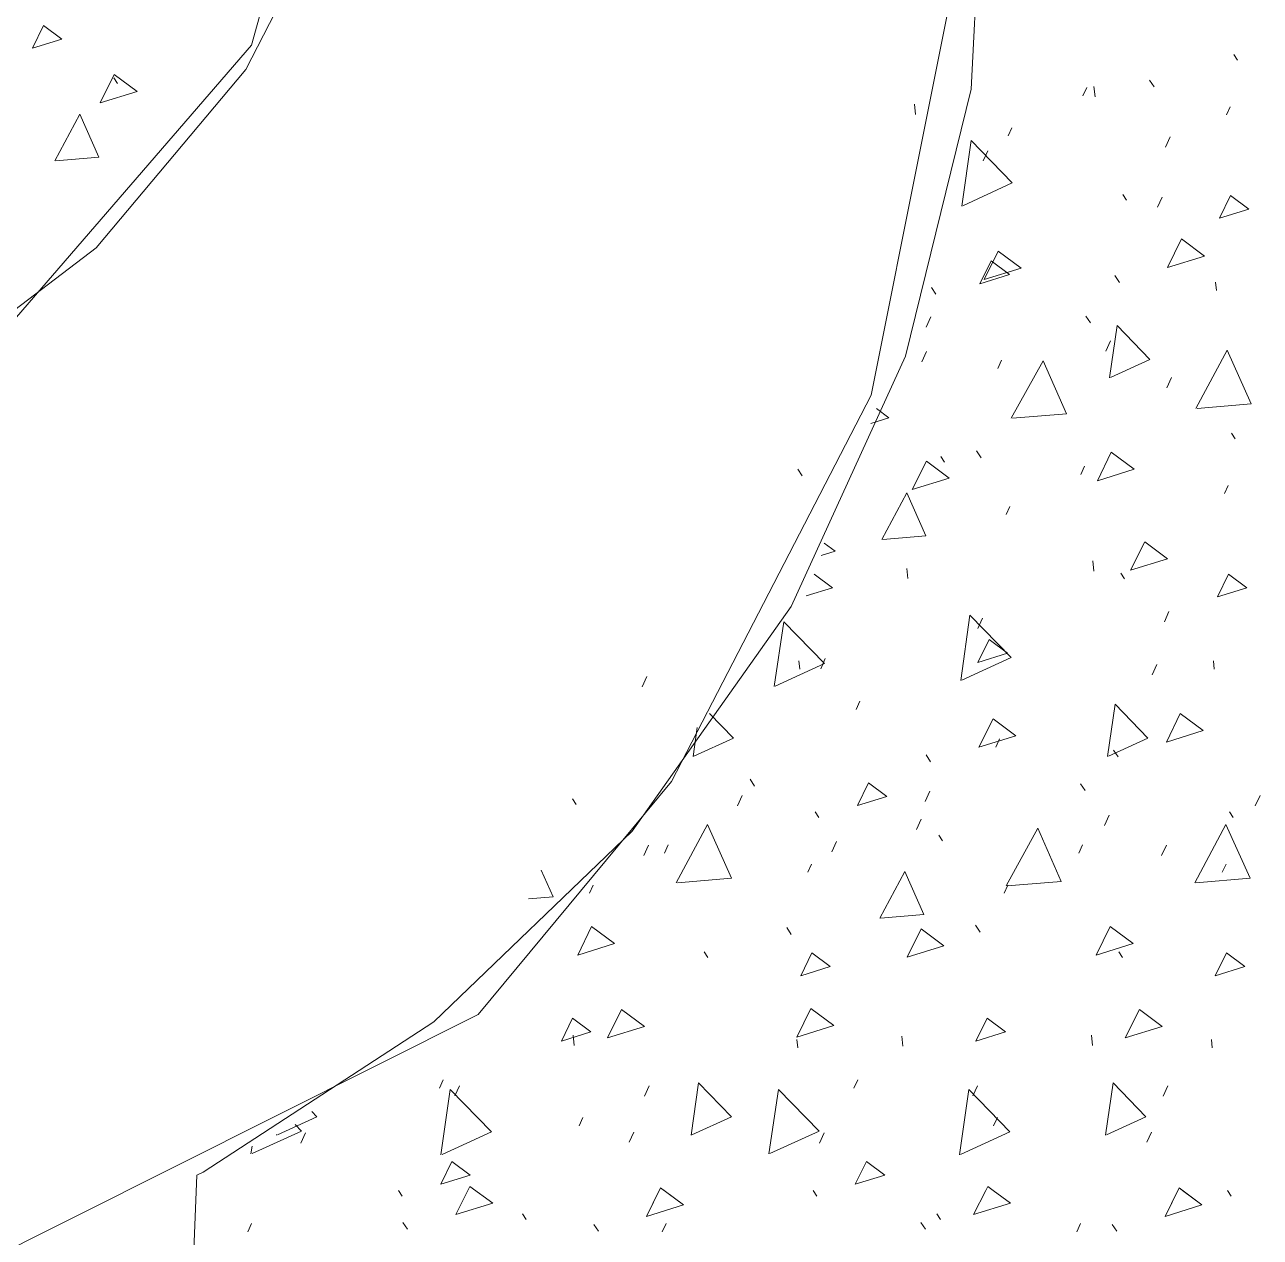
# Model space of a CAD drawing. Header units: metres. Extents: x -703672 to 3951284, y -4124475 to 4104628.
# Drawn here: x 327531.27 to 327540.8, y 4104394.62 to 4104403.97 of the extents above; entities that cross this region are included whole.
import ezdxf

# ---------------------------------------------------------------- set-up
doc = ezdxf.new("R2010")
doc.units = ezdxf.units.M
doc.header["$MEASUREMENT"] = 0
for name, color, linetype, lineweight in [('C-ANNO-TEXT', 7, 'Continuous', 25), ('V-ANNO-PATT', 9, 'Continuous', 0), ('V-SITE-WALK', 7, 'Continuous', 0)]:
    doc.layers.add(name, color=color, linetype=linetype, lineweight=lineweight)

msp = doc.modelspace()

# ---------------------------------------------------------------- linework, layer by layer
at = {"layer": 'C-ANNO-TEXT', "color": 1, "lineweight": -2, "ltscale": 0.6}
msp.add_lwpolyline([(327550.8246112047, 4104392.811030848, 0, 10, 0), (327537.0560942963, 4104385.571910527, 0, 0, 0)], format="xyseb", dxfattribs=at)
at = {"layer": 'V-ANNO-PATT'}
for p, q in [((327540.5951672302, 4104403.740854393, 10.19488572810242), (327540.6233894182, 4104403.698512268, 10.20120494641227)), ((327531.9600720818, 4104403.561317427, 9.823769388639612), (327531.9882143523, 4104403.518975302, 9.830084974636556)), ((327539.4325721501, 4104403.423248732, 10.17982332772565), (327539.461365226, 4104403.4867222, 10.17358197367154)), ((327539.5174042023, 4104403.495719086, 10.85138664487772), (327539.5260976324, 4104403.41619711, 10.85938035915163)), ((327540.5388741913, 4104403.275885425, 10.24763414702083), (327540.5676676957, 4104403.339438334, 10.24138336310759)), ((327538.8560553626, 4104403.113666626, 10.190444262073), (327538.8848484384, 4104403.177140093, 10.18420290801889)), ((327540.0697134709, 4104403.026648902, 10.911677725454), (327540.1054050361, 4104403.106270406, 10.90483825822101)), ((327539.7407837927, 4104402.662202651, 10.28435645702476), (327539.7689260631, 4104402.619860526, 10.2906720430217)), ((327539.6777148136, 4104402.037053138, 10.99803700441427), (327539.7131668195, 4104401.984005311, 11.00414710561637)), ((327540.4545519653, 4104401.985443614, 10.39729669987533), (327540.4613221756, 4104401.921970147, 10.40515443316999)), ((327538.2245957235, 4104401.639144673, 10.99878777595512), (327538.2603869996, 4104401.718666649, 10.99196064289127)), ((327539.6089471411, 4104401.45452231, 11.05312078637084), (327539.644738672, 4104401.534143814, 11.04628394066866)), ((327538.775421248, 4104401.321792366, 10.39991867080132), (327538.8042147525, 4104401.385345275, 10.39366788688808)), ((327540.5794150968, 4104400.821154328, 10.54146134078444), (327540.6076372849, 4104400.778812203, 10.54778055909429)), ((327538.6128213169, 4104400.685677165, 11.10207979363335), (327538.6481733572, 4104400.632629338, 11.10818727330464)), ((327538.3377196966, 4104400.641617361, 10.46093003332989), (327538.3658619671, 4104400.599275236, 10.46724561932683)), ((327539.4168200167, 4104400.503548667, 10.52639894040767), (327539.4456130926, 4104400.567022135, 10.52015758635356)), ((327540.5231220578, 4104400.356185359, 10.59420975970284), (327540.5519155623, 4104400.419738268, 10.5879589757896)), ((327538.8403032292, 4104400.193966561, 10.53701987475502), (327538.869096305, 4104400.257440028, 10.53077852070091)), ((327539.5080429433, 4104399.837807676, 11.20835524170674), (327539.5167363734, 4104399.7582857, 11.21634895598066)), ((327539.7250316592, 4104399.742502585, 10.63093206970677), (327539.7531739298, 4104399.70016046, 10.63724765570372)), ((327540.0603522118, 4104399.368737493, 11.26864632228303), (327540.0960437771, 4104399.448358996, 11.26180685505003)), ((327537.2420999579, 4104399.065743549, 10.59857979655322), (327537.2488701682, 4104399.002270082, 10.60643752984787)), ((327537.4100356781, 4104399.006360124, 11.23453160743613), (327537.445827209, 4104399.085981627, 11.22769476173395)), ((327540.438799832, 4104399.065743549, 10.74387231255735), (327540.4455700422, 4104399.002270082, 10.75173004585201)), ((327537.6825831722, 4104398.691337476, 10.66313483917067), (327537.7112967591, 4104398.754890385, 10.65688042294453)), ((327538.7596691146, 4104398.402092301, 10.74649428348334), (327538.7884626191, 4104398.465645209, 10.7402434995701)), ((327539.6683535545, 4104398.379141728, 11.3550056012433), (327539.7038055605, 4104398.3260939, 11.3611157024454)), ((327536.8649415266, 4104398.15421098, 11.30345368305987), (327536.9002935669, 4104398.101163153, 11.30956116273116)), ((327538.2152344645, 4104397.981233263, 11.35575637278414), (327538.2510257406, 4104398.060755239, 11.34892923972031)), ((327537.3669630893, 4104397.901454262, 10.74274443746233), (327537.3951852774, 4104397.859112137, 10.74906365577217)), ((327539.5995858821, 4104397.796610901, 11.41008938319986), (327539.6353774129, 4104397.876232405, 11.40325253749768)), ((327540.5636629634, 4104397.901454262, 10.88803695346645), (327540.5918851515, 4104397.859112137, 10.8943561717763)), ((327538.3219675632, 4104397.721917295, 10.8075056460119), (327538.3501098337, 4104397.67957517, 10.81382123200885)), ((327536.2043680093, 4104397.583848601, 10.72768203708556), (327536.2331610852, 4104397.647322069, 10.72144068303145)), ((327537.4951890791, 4104397.593377013, 11.37474985327635), (327537.5309803553, 4104397.67289899, 11.3679227202125)), ((327539.4010678834, 4104397.583848601, 10.87297455308968), (327539.4298609593, 4104397.647322069, 10.86673319903558)), ((327537.3106700504, 4104397.436485294, 10.79549285638073), (327537.339463555, 4104397.500038203, 10.78924207246749)), ((327540.5073699245, 4104397.436485294, 10.94078537238486), (327540.536163429, 4104397.500038203, 10.93453458847162)), ((327535.6278512217, 4104397.274266495, 10.7383029714329), (327535.6566442977, 4104397.337739962, 10.73206161737879)), ((327538.8245510958, 4104397.274266495, 10.88359548743703), (327538.8533441717, 4104397.337739962, 10.87735413338292)), ((327538.6034600579, 4104397.027765756, 11.45904839046238), (327538.6388120982, 4104396.974717929, 11.46515587013367)), ((327536.5125796518, 4104396.822802519, 10.83221516638466), (327536.5407219224, 4104396.780460394, 10.83853075238161)), ((327539.7092795259, 4104396.822802519, 10.97750768238879), (327539.7374217964, 4104396.780460394, 10.98382326838573)), ((327535.5000564053, 4104396.179896267, 11.46046260616991), (327535.5087498353, 4104396.100374291, 11.46845632044383)), ((327537.2263478246, 4104396.146043483, 10.94515540923523), (327537.2331180348, 4104396.082570016, 10.95301314252989)), ((327539.4986816843, 4104396.179896267, 11.56532383853578), (327539.5073751143, 4104396.100374291, 11.57331755280968)), ((327540.4230476986, 4104396.146043483, 11.09044792523937), (327540.4298179089, 4104396.082570016, 11.09830565853402)), ((327534.4701311647, 4104395.77163741, 10.86441793584856), (327534.4988447517, 4104395.835190319, 10.85816351962242)), ((327537.6668310388, 4104395.77163741, 11.00971045185269), (327537.6955446257, 4104395.835190319, 11.00345603562655)), ((327536.0523656738, 4104395.710826084, 11.52075368674619), (327536.088057239, 4104395.790447587, 11.5139142195132)), ((327540.0509909528, 4104395.710826084, 11.62561491911205), (327540.086682518, 4104395.790447587, 11.61877545187906)), ((327535.5472171072, 4104395.482392235, 10.94777738016122), (327535.5760106117, 4104395.545945143, 10.94152659624798)), ((327538.7439169813, 4104395.482392235, 11.09306989616535), (327538.7727104857, 4104395.545945143, 11.08681911225212)), ((327533.4020491401, 4104395.348448715, 11.4866389718993), (327533.4378406709, 4104395.428070218, 11.47980212619712)), ((327537.4006744191, 4104395.348448715, 11.59150020426516), (327537.4364659499, 4104395.428070218, 11.58466335856298)), ((327534.154511082, 4104394.981754196, 10.94402753414021), (327534.1827332699, 4104394.939412071, 10.95034675245006)), ((327537.3512109561, 4104394.981754196, 11.08932005014434), (327537.379433144, 4104394.939412071, 11.09563926845419)), ((327540.5479108301, 4104394.981754196, 11.23461256614847), (327540.5761330181, 4104394.939412071, 11.24093178445832)), ((327535.1095155557, 4104394.80221723, 11.00878874268979), (327535.1376578262, 4104394.759875104, 11.01510432868673)), ((327538.3062154298, 4104394.80221723, 11.15408125869392), (327538.3343577003, 4104394.759875104, 11.16039684469087)), ((327532.9919160019, 4104394.664148536, 10.92896513376344), (327533.0207090778, 4104394.727622004, 10.92272377970933)), ((327535.6603670165, 4104394.721230319, 11.60711296570646), (327535.6958190224, 4104394.668182492, 11.61322306690857)), ((327536.188615876, 4104394.664148536, 11.07425764976757), (327536.2174089518, 4104394.727622004, 11.06801629571346)), ((327539.3853157501, 4104394.664148536, 11.2195501657717), (327539.4141088259, 4104394.727622004, 11.2133088117176)), ((327539.6589922955, 4104394.721230319, 11.71197419807233), (327539.6944443014, 4104394.668182492, 11.71808429927442))]:
    msp.add_line(p, q, dxfattribs=at)
at = {"layer": 'V-ANNO-PATT', "linetype": 'Continuous'}
for p, q in [((327539.9469077482, 4104403.544084004, 10.25578386211784), (327539.9817627495, 4104403.491803748, 10.26815494747677)), ((327539.5174042023, 4104403.495719086, 10.85138664487772), (327539.5260976324, 4104403.41619711, 10.85938035915163)), ((327538.1324525885, 4104403.358047084, 10.82909955387598), (327538.1412910039, 4104403.278465942, 10.83630678683306)), ((327540.0697134709, 4104403.026648902, 10.911677725454), (327540.1054050361, 4104403.106270406, 10.90483825822101)), ((327538.6632773312, 4104402.92157117, 9.654209849995425), (327538.6996027842, 4104403.000040596, 9.640672474858661)), ((327540.0067922996, 4104402.564437191, 9.801457094681027), (327540.0432175919, 4104402.642906617, 9.787925385990462)), ((327539.6777148136, 4104402.037053138, 10.99803700441427), (327539.7131668195, 4104401.984005311, 11.00414710561637)), ((327538.2633350427, 4104401.946294281, 9.82538755617098), (327538.2982898835, 4104401.894014026, 9.837764307976116)), ((327539.4551200439, 4104401.724618151, 9.93709540762925), (327539.4899750453, 4104401.672337895, 9.949466492988186)), ((327538.2245957235, 4104401.639144673, 10.99878777595512), (327538.2603869996, 4104401.718666649, 10.99196064289127)), ((327539.6089471411, 4104401.45452231, 11.05312078637084), (327539.644738672, 4104401.534143814, 11.04628394066866)), ((327538.1896866461, 4104401.372192337, 9.935334142364454), (327538.2261119384, 4104401.450661765, 9.921802433673896)), ((327540.0797887067, 4104401.171899126, 10.08242469309957), (327540.1162128958, 4104401.250270466, 10.06891242061343)), ((327538.6128213169, 4104400.685677165, 11.10207979363335), (327538.6481733572, 4104400.632629338, 11.10818727330464)), ((327537.2326211185, 4104400.545914455, 11.07336631171913), (327537.2680789457, 4104400.492827159, 11.07842808852728)), ((327539.5080429433, 4104399.837807676, 11.20835524170674), (327539.5167363734, 4104399.7582857, 11.21634895598066)), ((327538.0751231854, 4104399.778870626, 10.24557072708661), (327538.0831274971, 4104399.700499287, 10.26160456813243)), ((327540.0603522118, 4104399.368737493, 11.26864632228303), (327540.0960437771, 4104399.448358996, 11.26180685505003)), ((327538.6227345653, 4104399.316587616, 10.36854867114944), (327538.6590600183, 4104399.395057043, 10.35501129601268)), ((327537.4100356781, 4104399.006360124, 11.23453160743613), (327537.445827209, 4104399.085981627, 11.22769476173395)), ((327539.9662495336, 4104398.959453637, 10.51579591583504), (327540.002674826, 4104399.037923064, 10.50226420714448)), ((327536.0324717651, 4104398.865347979, 11.21365298980393), (327536.0681317844, 4104398.945028723, 11.20681909066508)), ((327538.2227922768, 4104398.341310728, 10.539726377325), (327538.2577471175, 4104398.289030472, 10.55210312913013)), ((327539.6683535545, 4104398.379141728, 11.3550056012433), (327539.7038055605, 4104398.3260939, 11.3611157024454)), ((327536.8649415266, 4104398.15421098, 11.30345368305987), (327536.9002935669, 4104398.101163153, 11.30956116273116)), ((327539.414577278, 4104398.119634598, 10.65143422878327), (327539.4494322794, 4104398.067354342, 10.6638053141422)), ((327536.7681159487, 4104397.949159767, 10.53512152508439), (327536.8045401378, 4104398.027531108, 10.52160925259825)), ((327538.2152344645, 4104397.981233263, 11.35575637278414), (327538.2510257406, 4104398.060755239, 11.34892923972031)), ((327540.7616890631, 4104397.949159767, 10.76177937314515), (327540.7981132523, 4104398.027531108, 10.74826710065901)), ((327535.4953688381, 4104398.002633255, 11.2863473782942), (327535.5241932149, 4104397.95947753, 11.29046219788691)), ((327538.1491438802, 4104397.767208783, 10.64967296351848), (327538.1855691725, 4104397.845678211, 10.63614125482791)), ((327539.5995858821, 4104397.796610901, 11.41008938319986), (327539.6353774129, 4104397.876232405, 11.40325253749768)), ((327536.0456728264, 4104397.566915572, 10.57010566619282), (327536.0820970155, 4104397.645286912, 10.55659339370668)), ((327537.4951890791, 4104397.593377013, 11.37474985327635), (327537.5309803553, 4104397.67289899, 11.3679227202125)), ((327540.0392459407, 4104397.566915572, 10.79676351425358), (327540.0756701299, 4104397.645286912, 10.78325124176745)), ((327537.1477202054, 4104397.009488381, 10.74346483521109), (327537.1825752068, 4104396.957208126, 10.75583592057003)), ((327538.6034600579, 4104397.027765756, 11.45904839046238), (327538.6388120982, 4104396.974717929, 11.46515587013367)), ((327535.5000564053, 4104396.179896267, 11.46046260616991), (327535.5087498353, 4104396.100374291, 11.46845632044383)), ((327538.0345804195, 4104396.173887072, 10.95990954824062), (327538.0425847312, 4104396.095515733, 10.97594338928644)), ((327539.4986816843, 4104396.179896267, 11.56532383853578), (327539.5073751143, 4104396.100374291, 11.57331755280968)), ((327534.588618685, 4104395.711604062, 10.8562296442427), (327534.6249441379, 4104395.790073489, 10.84269226910593)), ((327536.0523656738, 4104395.710826084, 11.52075368674619), (327536.088057239, 4104395.790447587, 11.5139142195132)), ((327538.5821917994, 4104395.711604062, 11.08288749230346), (327538.6185172523, 4104395.790073489, 11.06935011716669)), ((327540.0509909528, 4104395.710826084, 11.62561491911205), (327540.086682518, 4104395.790447587, 11.61877545187906)), ((327533.4020491401, 4104395.348448715, 11.4866389718993), (327533.4378406709, 4104395.428070218, 11.47980212619712)), ((327535.9321336533, 4104395.354470083, 11.0034768889283), (327535.9685589456, 4104395.43293951, 10.98994518023773)), ((327537.4006744191, 4104395.348448715, 11.59150020426516), (327537.4364659499, 4104395.428070218, 11.58466335856298)), ((327539.9257067677, 4104395.354470083, 11.23013473698906), (327539.96213206, 4104395.43293951, 11.21660302829849)), ((327534.1886763966, 4104394.736327174, 11.02740735041825), (327534.2236312372, 4104394.684046918, 11.03978410222338)), ((327535.6603670165, 4104394.721230319, 11.60711296570646), (327535.6958190224, 4104394.668182492, 11.61322306690857)), ((327538.1822495109, 4104394.736327174, 11.25406519847901), (327538.2172043516, 4104394.684046918, 11.26644195028415)), ((327539.6589922955, 4104394.721230319, 11.71197419807233), (327539.6944443014, 4104394.668182492, 11.71808429927442))]:
    msp.add_line(p, q, dxfattribs=at)
at = {"layer": 'V-ANNO-PATT', "extrusion": (-0.04508672841064951, 0.1179949260959615, 0.9919901130237303), "elevation": 469541.19543818, "flags": 128}
msp.add_lwpolyline([(-1770971.125333871, -3687356.720388661), (-1770971.268752205, -3687356.855465007), (-1770971.363033471, -3687356.704956525), (-1770971.125333871, -3687356.720388661)], dxfattribs=at)
at = {"layer": 'V-ANNO-PATT', "linetype": 'Continuous', "extrusion": (-0.05558034816409941, 0.1946748328954736, 0.9792918535018441), "flags": 128}
for points, elevation in [([(-1441744.466336498, -3776914.558903776), (-1441744.630715229, -3776914.742222848), (-1441744.763935834, -3776914.564638303), (-1441744.466336498, -3776914.558903776)], 780828.694239462), ([(-1441751.117921699, -3776908.791387463), (-1441751.282300431, -3776908.974706538), (-1441751.415521035, -3776908.797121993), (-1441751.117921699, -3776908.791387463)], 780828.6942394603), ([(-1441746.249117144, -3776906.382534564), (-1441746.413495877, -3776906.565853634), (-1441746.546716481, -3776906.388269089), (-1441746.249117144, -3776906.382534564)], 780828.6942394589), ([(-1441750.089247063, -3776905.262980093), (-1441750.253625795, -3776905.446299165), (-1441750.3868464, -3776905.268714621), (-1441750.089247063, -3776905.262980093)], 780828.6942394591)]:
    msp.add_lwpolyline(points, dxfattribs=dict(at, elevation=elevation))
at = {"layer": 'V-ANNO-PATT', "extrusion": (-0.04508672875925981, 0.1179949259649464, 0.9919901130234696), "elevation": 469541.1947862607, "flags": 128}
msp.add_lwpolyline([(-1770970.988267767, -3687355.836829145), (-1770971.297492705, -3687356.10590226), (-1770971.316722686, -3687355.740744768), (-1770970.994911902, -3687355.834269873)], dxfattribs=at)
at = {"layer": 'V-ANNO-PATT', "extrusion": (-0.02609127822392115, 0.09715977515542626, 0.9949267426762581), "flags": 128}
for points, elevation in [([(-1380813.286483132, -3859334.564067916), (-1380813.486697363, -3859335.035689238), (-1380813.708134977, -3859334.635769319), (-1380813.295278128, -3859334.564801423)], 390247.7924480584), ([(-1380812.328758095, -3859331.015745376), (-1380812.528972327, -3859331.487366701), (-1380812.750409942, -3859331.087446779), (-1380812.337553093, -3859331.016478881)], 390247.7924480588), ([(-1380807.509228538, -3859328.509759555), (-1380807.709442769, -3859328.981380878), (-1380807.930880384, -3859328.581460957), (-1380807.518023536, -3859328.510493061)], 390247.7924480597), ([(-1380811.371033061, -3859327.467422837), (-1380811.571247291, -3859327.939044159), (-1380811.792684906, -3859327.53912424), (-1380811.379828057, -3859327.468156342)], 390247.7924480597)]:
    msp.add_lwpolyline(points, dxfattribs=dict(at, elevation=elevation))
at = {"layer": 'V-ANNO-PATT', "linetype": 'Continuous', "extrusion": (-0.02609127822392115, 0.09715977515542626, 0.9949267426762581), "flags": 128}
for points, elevation in [([(-1380813.286483132, -3859334.564067916), (-1380813.486697363, -3859335.035689238), (-1380813.708134977, -3859334.635769319), (-1380813.295278128, -3859334.564801423)], 390247.7924480584), ([(-1380812.328758095, -3859331.015745376), (-1380812.528972327, -3859331.487366701), (-1380812.750409942, -3859331.087446779), (-1380812.337553093, -3859331.016478881)], 390247.7924480588), ([(-1380807.509228538, -3859328.509759555), (-1380807.709442769, -3859328.981380878), (-1380807.930880384, -3859328.581460957), (-1380807.518023536, -3859328.510493061)], 390247.7924480597), ([(-1380811.371033061, -3859327.467422837), (-1380811.571247291, -3859327.939044159), (-1380811.792684906, -3859327.53912424), (-1380811.379828057, -3859327.468156342)], 390247.7924480597)]:
    msp.add_lwpolyline(points, dxfattribs=dict(at, elevation=elevation))
at = {"layer": 'V-ANNO-PATT', "extrusion": (-0.04508672847767155, 0.1179949258486235, 0.9919901130501043), "elevation": 469541.1944010542, "flags": 128}
msp.add_lwpolyline([(-1770979.212849999, -3687352.189791074), (-1770979.35619368, -3687352.324896176), (-1770979.450474947, -3687352.174387695), (-1770979.212849999, -3687352.189791074)], dxfattribs=at)
at = {"layer": 'V-ANNO-PATT', "extrusion": (-0.02609127814507024, 0.09715977536508635, 0.9949267426578515), "flags": 128}
for points, elevation in [([(-1380814.690032066, -3859333.692038084), (-1380814.850798844, -3859333.878589962), (-1380814.987553152, -3859333.703712121), (-1380814.690032066, -3859333.692038084)], 390247.7933344144), ([(-1380813.732307035, -3859330.143715542), (-1380813.893073813, -3859330.330267419), (-1380814.029828121, -3859330.15538958), (-1380813.732307035, -3859330.143715542)], 390247.7933344141), ([(-1380808.91277748, -3859327.637729716), (-1380809.073544259, -3859327.824281592), (-1380809.210298567, -3859327.649403754), (-1380808.91277748, -3859327.637729716)], 390247.7933344136), ([(-1380812.774582004, -3859326.595393002), (-1380812.935348782, -3859326.78194488), (-1380813.07210309, -3859326.607067038), (-1380812.774582004, -3859326.595393002)], 390247.793334414)]:
    msp.add_lwpolyline(points, dxfattribs=dict(at, elevation=elevation))
at = {"layer": 'V-ANNO-PATT', "linetype": 'Continuous', "extrusion": (-0.02609127814507024, 0.09715977536508635, 0.9949267426578515), "flags": 128}
for points, elevation in [([(-1380814.690032066, -3859333.692038084), (-1380814.850798844, -3859333.878589962), (-1380814.987553152, -3859333.703712121), (-1380814.690032066, -3859333.692038084)], 390247.7933344144), ([(-1380813.732307035, -3859330.143715542), (-1380813.893073813, -3859330.330267419), (-1380814.029828121, -3859330.15538958), (-1380813.732307035, -3859330.143715542)], 390247.7933344141)]:
    msp.add_lwpolyline(points, dxfattribs=dict(at, elevation=elevation))
at = {"layer": 'V-ANNO-PATT', "linetype": 'Continuous', "extrusion": (-0.05558034793031295, 0.1946748321194298, 0.9792918536693836), "flags": 128}
for points, elevation in [([(-1441750.647365683, -3776911.309781052), (-1441750.811840419, -3776911.493072134), (-1441750.945061024, -3776911.31548759), (-1441750.647365683, -3776911.309781052)], 780828.6911308413), ([(-1441749.618691049, -3776907.781373679), (-1441749.783165784, -3776907.964664763), (-1441749.916386388, -3776907.787080218), (-1441749.618691049, -3776907.781373679)], 780828.6911308424), ([(-1441744.749886495, -3776905.372520776), (-1441744.91436123, -3776905.555811861), (-1441745.047581834, -3776905.378227317), (-1441744.749886495, -3776905.372520776)], 780828.6911308428)]:
    msp.add_lwpolyline(points, dxfattribs=dict(at, elevation=elevation))
at = {"layer": 'V-ANNO-PATT', "extrusion": (-0.04508672856637382, 0.1179949258910321, 0.9919901130410284), "elevation": 469541.1945460625, "flags": 128}
msp.add_lwpolyline([(-1770977.309976685, -3687352.378343572), (-1770977.453320367, -3687352.513448675), (-1770977.547601633, -3687352.362940195), (-1770977.309976685, -3687352.378343572)], dxfattribs=at)
at = {"layer": 'V-ANNO-PATT', "extrusion": (-0.04508672817141615, 0.1179949259830354, 0.9919901130480359), "elevation": 469541.1950530455, "flags": 128}
msp.add_lwpolyline([(-1770977.973290754, -3687351.340844043), (-1770978.171782631, -3687351.699464899), (-1770978.314745536, -3687351.362860136), (-1770977.980349645, -3687351.340696902)], dxfattribs=at)
at = {"layer": 'V-ANNO-PATT', "extrusion": (-0.02609127824442408, 0.09715977537077543, 0.9949267426546904), "flags": 128}
for points, elevation in [([(-1380814.623681733, -3859332.579482215), (-1380814.97318943, -3859332.954150402), (-1380815.044504287, -3859332.502668695), (-1380814.632274247, -3859332.577163015)], 390247.793325222), ([(-1380809.804152176, -3859330.073496393), (-1380810.153659873, -3859330.448164579), (-1380810.224974732, -3859329.996682872), (-1380809.812744691, -3859330.071177194)], 390247.793325222), ([(-1380813.665956698, -3859329.031159677), (-1380814.015464396, -3859329.405827861), (-1380814.086779253, -3859328.954346156), (-1380813.674549214, -3859329.028840477)], 390247.7933252218)]:
    msp.add_lwpolyline(points, dxfattribs=dict(at, elevation=elevation))
at = {"layer": 'V-ANNO-PATT', "linetype": 'Continuous', "extrusion": (-0.02609127824442408, 0.09715977537077543, 0.9949267426546904), "flags": 128}
for points, elevation in [([(-1380814.623681733, -3859332.579482215), (-1380814.97318943, -3859332.954150402), (-1380815.044504287, -3859332.502668695), (-1380814.632274247, -3859332.577163015)], 390247.793325222), ([(-1380809.804152176, -3859330.073496393), (-1380810.153659873, -3859330.448164579), (-1380810.224974732, -3859329.996682872), (-1380809.812744691, -3859330.071177194)], 390247.793325222), ([(-1380813.665956698, -3859329.031159677), (-1380814.015464396, -3859329.405827861), (-1380814.086779253, -3859328.954346156), (-1380813.674549214, -3859329.028840477)], 390247.7933252218)]:
    msp.add_lwpolyline(points, dxfattribs=dict(at, elevation=elevation))
at = {"layer": 'V-ANNO-PATT', "linetype": 'Continuous', "extrusion": (-0.05558034828860568, 0.194674832354361, 0.9792918536023462), "flags": 128}
for points, elevation in [([(-1441750.560441041, -3776910.197942885), (-1441750.917390396, -3776910.565528302), (-1441750.979638933, -3776910.112707521), (-1441750.56898533, -3776910.195451876)], 780828.6919777386), ([(-1441749.5317664, -3776906.669535514), (-1441749.888715756, -3776907.037120931), (-1441749.950964292, -3776906.584300151), (-1441749.540310689, -3776906.667044506)], 780828.6919777393)]:
    msp.add_lwpolyline(points, dxfattribs=dict(at, elevation=elevation))
at = {"layer": 'V-ANNO-PATT', "extrusion": (-0.04508672758499022, 0.117994926460963, 0.9919901130178411), "elevation": 469541.1972067272, "flags": 128}
msp.add_lwpolyline([(-1770976.187810341, -3687351.775577792), (-1770976.251894673, -3687351.673275013), (-1770976.106416498, -3687351.682719871)], dxfattribs=at)
at = {"layer": 'V-ANNO-PATT', "extrusion": (-0.02609127814429274, 0.09715977536611498, 0.9949267426577714), "flags": 128}
for points, elevation in [([(-1380813.741714962, -3859332.238333563), (-1380813.902385195, -3859332.424911499), (-1380814.039139503, -3859332.250033658), (-1380813.741714962, -3859332.238333563)], 390247.7933388904), ([(-1380808.922185408, -3859329.732347738), (-1380809.08285564, -3859329.918925671), (-1380809.219609949, -3859329.744047831), (-1380808.922185408, -3859329.732347738)], 390247.7933388903), ([(-1380812.78398993, -3859328.690011022), (-1380812.944660163, -3859328.876588959), (-1380813.081414472, -3859328.701711118), (-1380812.78398993, -3859328.690011022)], 390247.7933388901), ([(-1380810.39117879, -3859328.678336404), (-1380810.551849023, -3859328.864914339), (-1380810.688603332, -3859328.690036498), (-1380810.39117879, -3859328.678336404)], 390247.7933388901)]:
    msp.add_lwpolyline(points, dxfattribs=dict(at, elevation=elevation))
at = {"layer": 'V-ANNO-PATT', "linetype": 'Continuous', "extrusion": (-0.02609127814429274, 0.09715977536611498, 0.9949267426577714), "flags": 128}
for points, elevation in [([(-1380813.741714962, -3859332.238333563), (-1380813.902385195, -3859332.424911499), (-1380814.039139503, -3859332.250033658), (-1380813.741714962, -3859332.238333563)], 390247.7933388904), ([(-1380808.922185408, -3859329.732347738), (-1380809.08285564, -3859329.918925671), (-1380809.219609949, -3859329.744047831), (-1380808.922185408, -3859329.732347738)], 390247.7933388903), ([(-1380812.78398993, -3859328.690011022), (-1380812.944660163, -3859328.876588959), (-1380813.081414472, -3859328.701711118), (-1380812.78398993, -3859328.690011022)], 390247.7933388901), ([(-1380810.39117879, -3859328.678336404), (-1380810.551849023, -3859328.864914339), (-1380810.688603332, -3859328.690036498), (-1380810.39117879, -3859328.678336404)], 390247.7933388901)]:
    msp.add_lwpolyline(points, dxfattribs=dict(at, elevation=elevation))
at = {"layer": 'V-ANNO-PATT', "linetype": 'Continuous', "extrusion": (-0.05558034854461482, 0.1946748324042621, 0.9792918535778963), "flags": 128}
for points, elevation in [([(-1441749.679895374, -3776909.871440664), (-1441749.844274106, -3776910.054759738), (-1441749.977494711, -3776909.877175193), (-1441749.679895374, -3776909.871440664)], 780828.6920986996), ([(-1441748.651220729, -3776906.343033295), (-1441748.815599462, -3776906.526352368), (-1441748.948820066, -3776906.348767823), (-1441748.651220729, -3776906.343033295)], 780828.6920986997)]:
    msp.add_lwpolyline(points, dxfattribs=dict(at, elevation=elevation))
at = {"layer": 'V-ANNO-PATT', "extrusion": (-0.04508672822581227, 0.1179949262013675, 0.9919901130195934), "elevation": 469541.1959313497, "flags": 128}
msp.add_lwpolyline([(-1770975.886512107, -3687350.800720437), (-1770976.195737044, -3687351.069793551), (-1770976.214967026, -3687350.704636061), (-1770975.893156242, -3687350.798161165)], dxfattribs=at)
at = {"layer": 'V-ANNO-PATT', "extrusion": (-0.02609127828791551, 0.09715977523097248, 0.9949267426672025), "elevation": 390247.7927371705, "flags": 128}
msp.add_lwpolyline([(-1380811.58832015, -3859332.31876967), (-1380811.653028111, -3859332.236022815), (-1380811.541830486, -3859332.231648519)], dxfattribs=at)
at = {"layer": 'V-ANNO-PATT', "linetype": 'Continuous', "extrusion": (-0.02609127828791551, 0.09715977523097248, 0.9949267426672025), "elevation": 390247.7927371705, "flags": 128}
msp.add_lwpolyline([(-1380811.58832015, -3859332.31876967), (-1380811.653028111, -3859332.236022815), (-1380811.541830486, -3859332.231648519)], dxfattribs=at)
at = {"layer": 'V-ANNO-PATT', "extrusion": (-0.04508672875842416, 0.1179949251321915, 0.9919901131225618), "elevation": 469541.1913685745, "flags": 128}
msp.add_lwpolyline([(-1770975.329711555, -3687350.722443819), (-1770975.422725369, -3687350.573958669), (-1770975.2115566, -3687350.587647098)], dxfattribs=at)
at = {"layer": 'V-ANNO-PATT', "extrusion": (-0.04508672854889278, 0.1179949258344674, 0.9919901130485511), "elevation": 469541.1943196246, "flags": 128}
msp.add_lwpolyline([(-1770978.158092093, -3687349.445060714), (-1770978.301435775, -3687349.580165815), (-1770978.395717041, -3687349.429657336), (-1770978.158092093, -3687349.445060714)], dxfattribs=at)
at = {"layer": 'V-ANNO-PATT', "linetype": 'Continuous', "extrusion": (-0.05558034817150465, 0.1946748325785694, 0.9792918535644215), "flags": 128}
for points, elevation in [([(-1441748.229927352, -3776908.682037137), (-1441748.439557112, -3776909.149549463), (-1441748.652932019, -3776908.745270216), (-1441748.238735287, -3776908.682594159)], 780828.6929363334), ([(-1441747.201252715, -3776905.153629767), (-1441747.410882475, -3776905.621142092), (-1441747.624257381, -3776905.216862847), (-1441747.21006065, -3776905.154186788)], 780828.6929363337)]:
    msp.add_lwpolyline(points, dxfattribs=dict(at, elevation=elevation))
at = {"layer": 'V-ANNO-PATT', "extrusion": (-0.04508672842393135, 0.1179949259193444, 0.9919901130441349), "elevation": 469541.1947089228, "flags": 128}
msp.add_lwpolyline([(-1770976.248899327, -3687349.636617234), (-1770976.39224301, -3687349.771722337), (-1770976.486524276, -3687349.621213857), (-1770976.248899327, -3687349.636617234)], dxfattribs=at)
at = {"layer": 'V-ANNO-PATT', "extrusion": (-0.04508672863896495, 0.117994926279113, 0.9919901129915677), "elevation": 469541.1961151247, "flags": 128}
msp.add_lwpolyline([(-1770976.926168847, -3687348.592300619), (-1770977.124660725, -3687348.950921471), (-1770977.267623629, -3687348.614316709), (-1770976.933227737, -3687348.592153477)], dxfattribs=at)
at = {"layer": 'V-ANNO-PATT', "extrusion": (-0.04508672821876474, 0.1179949262793605, 0.9919901130106367), "elevation": 469541.196253772, "flags": 128}
msp.add_lwpolyline([(-1770974.165499024, -3687350.015993214), (-1770974.269942246, -3687349.770082667), (-1770973.935546355, -3687349.747919436)], dxfattribs=at)
at = {"layer": 'V-ANNO-PATT', "extrusion": (0.01585328351307413, 0.1093736105617943, 0.993874281141499), "elevation": 454115.976135399, "flags": 128}
msp.add_lwpolyline([(264615.0492554449, -4083763.375962731), (264615.049255445, -4083763.602940091)], dxfattribs=at)
at = {"layer": 'V-ANNO-PATT', "extrusion": (-0.04508672880360901, 0.1179949263322195, 0.9919901129777675), "elevation": 469541.1962791675, "flags": 128}
msp.add_lwpolyline([(-1770974.992181434, -3687348.92835798), (-1770975.13559977, -3687349.063434327), (-1770975.229881036, -3687348.912925846), (-1770974.992181434, -3687348.92835798)], dxfattribs=at)
at = {"layer": 'V-ANNO-PATT', "linetype": 'Continuous', "extrusion": (-0.008555796929589453, 0.0892496168141196, 0.9959725419093804), "elevation": 363524.8626941351, "flags": 128}
msp.add_lwpolyline([(-717707.6403784384, -4038081.62642908), (-717707.7126236693, -4038081.41154579), (-717707.5223357424, -4038081.413659903)], dxfattribs=at)
at = {"layer": 'V-ANNO-PATT', "extrusion": (-0.04508672849918356, 0.1179949260802108, 0.9919901130215798), "elevation": 469541.1953445351, "flags": 128}
msp.add_lwpolyline([(-1770974.838434983, -3687348.052845762), (-1770975.14765992, -3687348.321918877), (-1770975.166889902, -3687347.956761385), (-1770974.845079117, -3687348.050286488)], dxfattribs=at)
at = {"layer": 'V-ANNO-PATT', "extrusion": (-0.04508672852202269, 0.1179949258698278, 0.9919901130455663), "flags": 128}
for points, elevation in [([(-1770974.113989705, -3687347.852079922), (-1770974.257333388, -3687347.987185025), (-1770974.351614653, -3687347.836676544), (-1770974.113989705, -3687347.852079922)], 469541.1944735592), ([(-1770977.100117659, -3687346.701845231), (-1770977.243461341, -3687346.836950333), (-1770977.337742607, -3687346.686441853), (-1770977.100117659, -3687346.701845231)], 469541.1944735593)]:
    msp.add_lwpolyline(points, dxfattribs=dict(at, elevation=elevation))
at = {"layer": 'V-ANNO-PATT', "extrusion": (-0.04508672823581621, 0.1179949261668993, 0.9919901130232387), "elevation": 469541.1957866009, "flags": 128}
msp.add_lwpolyline([(-1770972.198135675, -3687348.046718113), (-1770972.341479356, -3687348.181823216), (-1770972.435760623, -3687348.031314735), (-1770972.198135675, -3687348.046718113)], dxfattribs=at)
at = {"layer": 'V-ANNO-PATT', "extrusion": (-0.04508672853133393, 0.1179949258999569, 0.9919901130415593), "elevation": 469541.1945941709, "flags": 128}
msp.add_lwpolyline([(-1770975.195190954, -3687346.891387046), (-1770975.338534637, -3687347.026492149), (-1770975.432815902, -3687346.875983667), (-1770975.195190954, -3687346.891387046)], dxfattribs=at)
at = {"layer": 'V-ANNO-PATT', "extrusion": (-0.04508672847557488, 0.1179949260151705, 0.9919901130303891), "elevation": 469541.1950853165, "flags": 128}
msp.add_lwpolyline([(-1770972.881457471, -3687346.999763051), (-1770973.079949349, -3687347.358383905), (-1770973.222912254, -3687347.021779142), (-1770972.888516363, -3687346.999615911)], dxfattribs=at)
at = {"layer": 'V-ANNO-PATT', "extrusion": (-0.04508672857993438, 0.1179949262709671, 0.9919901129952196), "elevation": 469541.1961010248, "flags": 128}
msp.add_lwpolyline([(-1770975.867767341, -3687345.849311654), (-1770976.066259219, -3687346.207932507), (-1770976.209222124, -3687345.871327745), (-1770975.874826233, -3687345.849164512)], dxfattribs=at)
at = {"layer": 'V-ANNO-PATT', "extrusion": (-0.04508672852974049, 0.1179949268644076, 0.9919901129269125), "elevation": 469541.1985531786, "flags": 128}
msp.add_lwpolyline([(-1770970.207673688, -3687348.226185312), (-1770970.22935312, -3687348.1751413), (-1770969.894957229, -3687348.152978068)], dxfattribs=at)
at = {"layer": 'V-ANNO-PATT', "linetype": 'Continuous', "extrusion": (-0.05558034819908516, 0.194674832428772, 0.9792918535926346), "elevation": 780828.6923124718, "flags": 128}
msp.add_lwpolyline([(-1441743.751767212, -3776906.399808611), (-1441743.785416116, -3776906.33605438), (-1441743.371219384, -3776906.273378323)], dxfattribs=at)
at = {"layer": 'V-ANNO-PATT', "extrusion": (0.01585328529057551, 0.1093736188768045, 0.993874280198098), "elevation": 454115.8406297122, "flags": 128}
msp.add_lwpolyline([(264617.8307183455, -4083760.018695084), (264617.8307183454, -4083760.024423894)], dxfattribs=at)
at = {"layer": 'V-ANNO-PATT', "linetype": 'Continuous', "extrusion": (0.02783976678586545, 0.1826228403173274, 0.9827888102638027), "elevation": 758685.4327996743, "flags": 128}
msp.add_lwpolyline([(294752.4181044522, -4036193.229957155), (294752.4181044522, -4036193.292783403)], dxfattribs=at)
at = {"layer": 'V-ANNO-PATT', "extrusion": (-0.04508672890159791, 0.1179949264047896, 0.9919901129646819), "elevation": 469541.1965449285, "flags": 128}
msp.add_lwpolyline([(-1770970.95112044, -3687347.333902224), (-1770971.094538775, -3687347.468978569), (-1770971.188820041, -3687347.31847009), (-1770970.95112044, -3687347.333902224)], dxfattribs=at)
at = {"layer": 'V-ANNO-PATT', "extrusion": (-0.04508672870933947, 0.1179949257824621, 0.9919901130474444), "elevation": 469541.1940536224, "flags": 128}
msp.add_lwpolyline([(-1770973.938500164, -3687346.18338356), (-1770974.081918499, -3687346.318459907), (-1770974.176199765, -3687346.167951423), (-1770973.938500164, -3687346.18338356)], dxfattribs=at)
at = {"layer": 'V-ANNO-PATT', "linetype": 'Continuous', "extrusion": (0.03324790620515831, 0.06857271839531962, 0.9970919511383338), "flags": 128}
for points, elevation in [([(1495941.026370229, -3824921.928970697), (1495941.02637023, -3824922.152764935)], 292350.9740946384), ([(1495937.428361662, -3824923.660422989), (1495937.428361661, -3824923.884217228)], 292351.2115968475)]:
    msp.add_lwpolyline(points, dxfattribs=dict(at, elevation=elevation))
at = {"layer": 'V-ANNO-PATT', "linetype": 'Continuous', "extrusion": (-0.02609127814427664, 0.09715977536253687, 0.9949267426581213), "flags": 128}
for points, elevation in [([(-1380809.094339297, -3859327.797686744), (-1380809.210294511, -3859327.64940624), (-1380808.912773425, -3859327.637732204)], 390247.7933242094), ([(-1380812.95614382, -3859326.75535003), (-1380813.072099035, -3859326.607069526), (-1380812.774577948, -3859326.595395491)], 390247.7933242095)]:
    msp.add_lwpolyline(points, dxfattribs=dict(at, elevation=elevation))
at = {"layer": 'V-ANNO-PATT', "linetype": 'Continuous', "extrusion": (-0.02609127816324193, 0.09715977536111227, 0.9949267426577632), "flags": 128}
for points, elevation in [([(-1380809.059589985, -3859327.807003809), (-1380809.074260689, -3859327.824027521), (-1380809.095059783, -3859327.797430182)], 390247.793312151), ([(-1380812.921394508, -3859326.764667095), (-1380812.936065212, -3859326.781690807), (-1380812.956864306, -3859326.755093468)], 390247.7933121508)]:
    msp.add_lwpolyline(points, dxfattribs=dict(at, elevation=elevation))
at = {"layer": 'V-ANNO-PATT', "linetype": 'Continuous', "extrusion": (0.06738750475497161, 0.1347733906031591, 0.9885823472974962), "elevation": 575246.3479265241, "flags": 128}
msp.add_lwpolyline([(1542600.076576627, -3773965.397393754), (1542600.076576627, -3773965.60840808)], dxfattribs=at)
at = {"layer": 'V-ANNO-PATT', "linetype": 'Continuous', "extrusion": (-0.05558034793089646, 0.1946748321213318, 0.9792918536689723), "elevation": 780828.6911384588, "flags": 128}
msp.add_lwpolyline([(-1441748.786275899, -3776904.393887095), (-1441748.887712494, -3776904.258670987), (-1441748.590017154, -3776904.252964448)], dxfattribs=at)
at = {"layer": 'V-ANNO-PATT', "linetype": 'Continuous', "extrusion": (-0.05558034793248943, 0.1946748321081459, 0.9792918536715033), "elevation": 780828.691083817, "flags": 128}
msp.add_lwpolyline([(-1441748.731045626, -3776904.409991417), (-1441748.754590031, -3776904.436229366), (-1441748.786374041, -3776904.393860928)], dxfattribs=at)
at = {"layer": 'V-SITE-WALK'}
for points in [[(327537.2768990865, 4104415.966747878, 8.8892038927128), (327538.6790383147, 4104405.594686879, 10.58117090757629), (327538.5693665129, 4104403.4756555, 10.80753606521112), (327538.0648213604, 4104401.414646991, 11.03390122286359), (327537.1832536049, 4104399.484579588, 11.26026638048295), (327535.9558530094, 4104397.753738847, 11.31645747254774), (327534.4260448621, 4104396.283361712, 11.37264856460283), (327532.6479535945, 4104395.125469949, 11.42883965666581), (327532.5995748701, 4104395.100245774, 11.43028450117546), (327532.5688773785, 4104394.330834415, 11.43498691057612), (327522.0725897448, 4104390.217653438, 11.77885180574958), (327522.0165954242, 4104390.195051727, 11.77895960413151)], [(327520.7149771385, 4104395.170213717, 9.438962506574128), (327521.9014864176, 4104395.92091881, 9.317062723500563), (327530.3944493831, 4104401.162815235, 8.54167513142336), (327531.8228564223, 4104402.250019096, 8.414980792687714), (327532.9760026858, 4104403.62574167, 8.288286453965611), (327533.796984653, 4104405.222096116, 8.181880384342016), (327534.233468463, 4104406.879990656, 8.080258083590408)]]:
    msp.add_polyline3d(points, dxfattribs=at)
at = {"layer": 'V-SITE-WALK', "linetype": 'Continuous'}
for points in [[(327514.8570742107, 4104391.505716768, 10.04045608658728), (327525.2226552888, 4104397.895541582, 9.025928326889982), (327530.8795508185, 4104401.338541439, 8.518667668132466), (327533.0195746098, 4104403.814116098, 8.28534616942435), (327533.9058128483, 4104406.988091321, 8.058226079838356), (327531.2571830523, 4104408.180955271, 8.009658959039562), (327523.0301479888, 4104401.253511084, 8.932269341382614), (327514.5081672797, 4104395.535788699, 9.789236587384522), (327504.3640882252, 4104388.824134771, 10.95038302937817)], [(327514.8570742107, 4104391.505716768, 10.04045608658728), (327525.2226552888, 4104397.895541582, 9.025928326889982), (327530.8795508185, 4104401.338541439, 8.518667668132466), (327533.0195746098, 4104403.814116098, 8.28534616942435), (327533.9058128483, 4104406.988091321, 8.058226079838356), (327531.2571830523, 4104408.180955271, 8.009658959039562), (327523.0301479888, 4104401.253511084, 8.932269341382614), (327514.5081672797, 4104395.535788699, 9.789236587384522), (327504.3640882252, 4104388.824134771, 10.95038302937817)], [(327538.5848426422, 4104405.055645318, 10.64487664880208), (327537.7987032375, 4104401.113961047, 11.15567200365062), (327536.2604765804, 4104398.135238355, 11.33262364495519), (327534.7686159461, 4104396.338700228, 11.39322373180177), (327523.8357132872, 4104390.858063838, 11.79042845772848)], [(327538.5848426422, 4104405.055645318, 10.64487664880208), (327537.7987032375, 4104401.113961047, 11.15567200365062), (327536.2604765804, 4104398.135238355, 11.33262364495519), (327534.7686159461, 4104396.338700228, 11.39322373180177), (327523.8357132872, 4104390.858063838, 11.79042845772848)]]:
    msp.add_polyline3d(points, dxfattribs=at)

doc.saveas('drawing.dxf')
